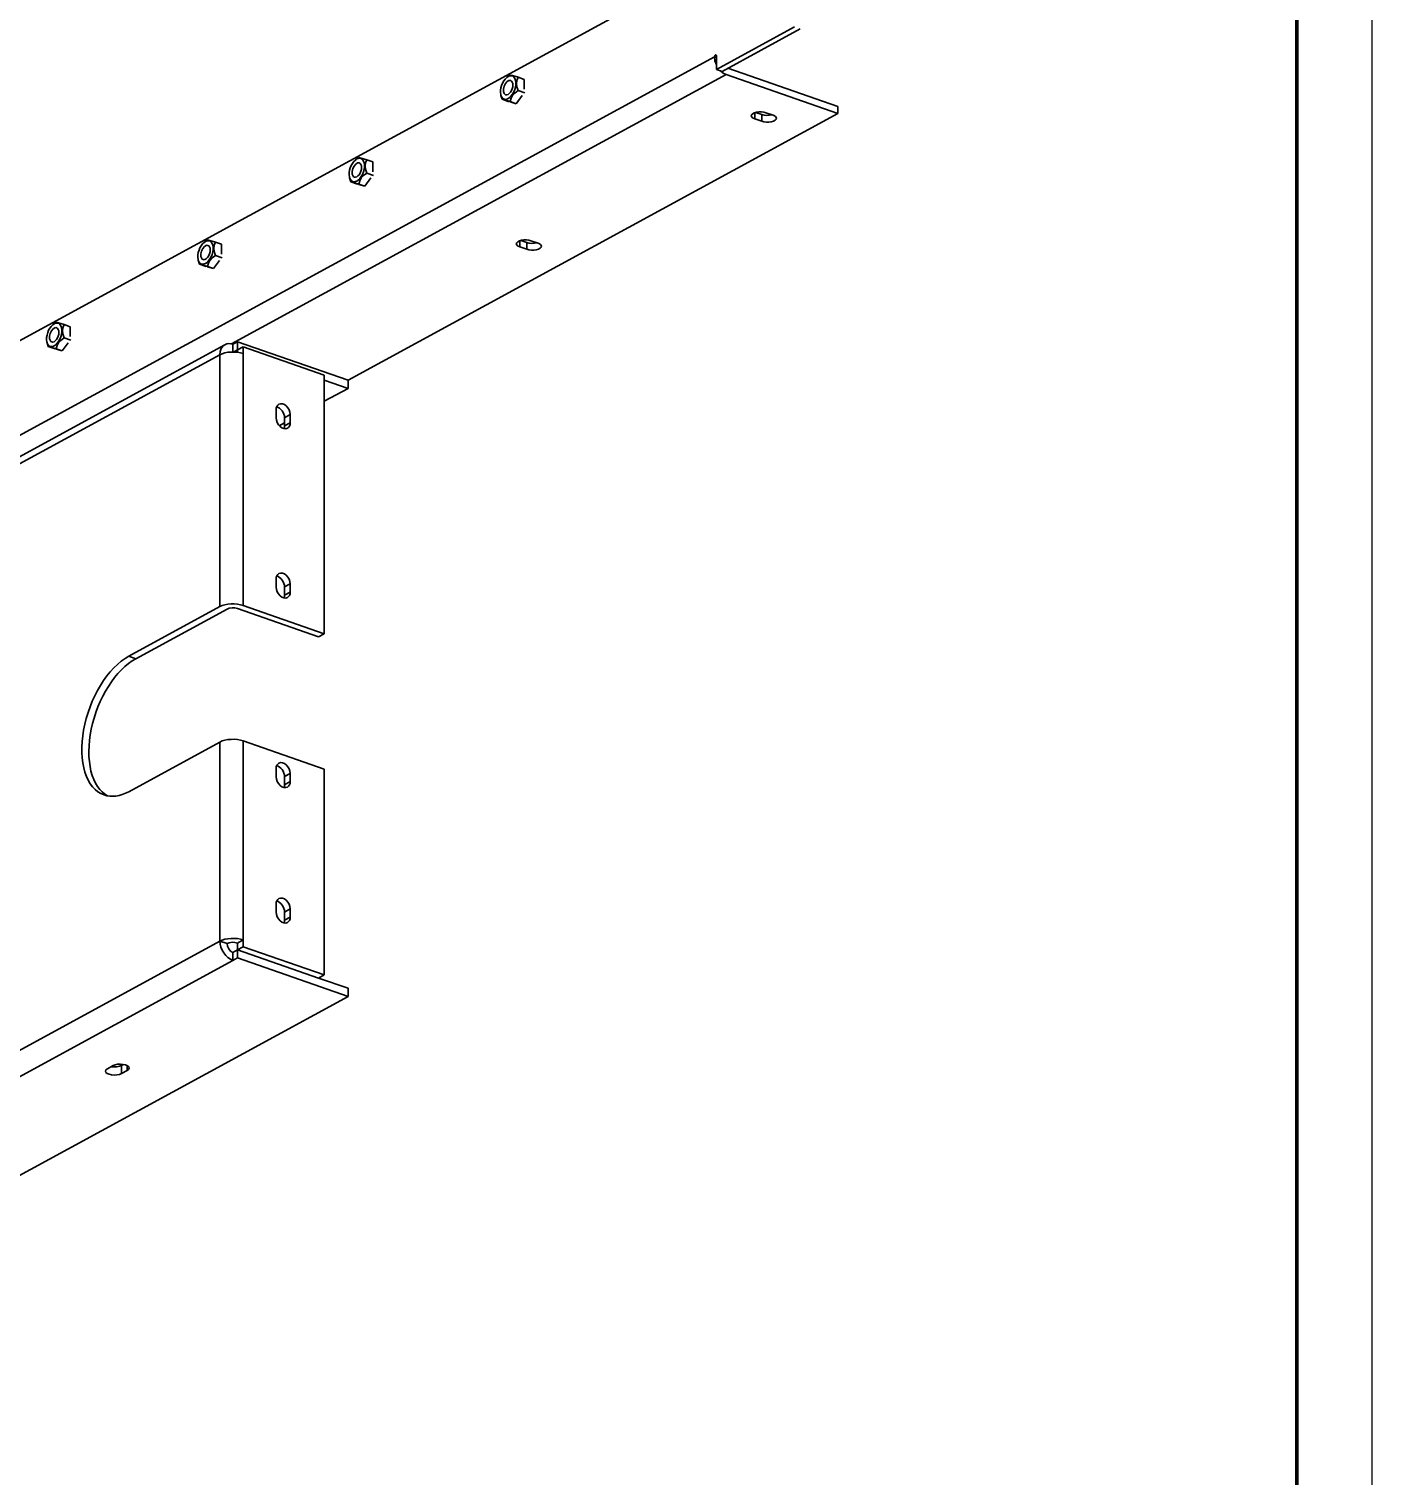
# Model space of a CAD drawing. Header units: millimetres. Extents: x 0 to 594, y 0 to 420.
# Drawn here: x 504.7 to 594, y 189.2 to 285.3 of the extents above; entities that cross this region are included whole.
import ezdxf

# ---------------------------------------------------------------- set-up
doc = ezdxf.new("R2010")
doc.units = ezdxf.units.MM

msp = doc.modelspace()

# ---------------------------------------------------------------- linework, layer by layer
at = {"color": 1, "lineweight": 35}
for p, q in [((497.819, 261.193), (546.233, 287.564)), ((550.419, 282.643), (555.604, 285.468)), ((550.809, 282.507), (555.994, 285.331)), ((550.294, 283.475), (471.284, 240.439)), ((550.326, 283.571), (550.294, 283.475)), ((550.326, 283.21), (550.294, 283.475)), ((550.419, 283.432), (550.294, 283.475)), ((550.358, 283.6), (550.326, 283.571)), ((550.419, 282.943), (550.326, 283.21)), ((550.389, 283.604), (550.358, 283.6)), ((550.411, 283.583), (550.389, 283.604)), ((550.419, 283.543), (550.411, 283.583)), ((550.419, 282.643), (550.419, 283.543)), ((518.199, 264.396), (551.075, 282.303)), ((536.211, 281.736), (536.29, 281.877)), ((536.29, 281.877), (536.381, 281.999)), ((536.381, 281.999), (536.481, 282.096)), ((536.396, 281.699), (536.507, 281.832)), ((536.481, 282.096), (536.586, 282.167)), ((536.481, 282.096), (536.539, 282.144)), ((536.539, 282.144), (536.505, 282.116)), ((536.507, 281.832), (536.628, 281.904)), ((536.711, 282.27), (536.539, 282.144)), ((536.586, 282.167), (536.691, 282.206)), ((536.628, 281.904), (536.687, 281.914)), ((536.687, 281.914), (536.742, 281.905)), ((536.691, 282.206), (536.79, 282.211)), ((536.873, 282.229), (536.711, 282.27)), ((536.742, 281.905), (536.804, 281.866)), ((536.79, 282.211), (536.881, 282.183)), ((536.804, 281.866), (536.851, 281.8)), ((537.242, 282.117), (536.873, 282.229)), ((536.881, 282.183), (536.958, 282.122)), ((536.958, 282.122), (537.02, 282.032)), ((537.02, 282.032), (537.061, 281.915)), ((537.061, 281.915), (537.082, 281.778)), ((537.139, 281.711), (537.163, 281.911)), ((537.163, 281.911), (537.242, 282.117)), ((537.242, 282.117), (537.644, 281.977)), ((537.644, 281.977), (537.644, 281.319)), ((550.809, 282.507), (550.419, 282.643)), ((550.88, 282.399), (550.698, 282.546)), ((551.075, 282.303), (550.88, 282.399)), ((558.493, 279.717), (551.075, 282.303)), ((558.493, 280.167), (551.188, 282.714)), ((536.072, 281.111), (536.076, 281.264)), ((536.089, 280.973), (536.072, 281.111)), ((536.076, 281.264), (536.102, 281.423)), ((536.117, 280.876), (536.089, 280.973)), ((536.089, 280.973), (536.102, 280.914)), ((536.095, 280.948), (536.102, 280.914)), ((536.102, 281.423), (536.147, 281.583)), ((536.102, 280.914), (536.18, 280.655)), ((536.158, 280.795), (536.117, 280.876)), ((536.147, 281.583), (536.211, 281.736)), ((536.27, 281.337), (536.312, 281.525)), ((536.274, 281.164), (536.27, 281.337)), ((536.324, 281.032), (536.274, 281.164)), ((536.312, 281.525), (536.396, 281.699)), ((536.365, 280.987), (536.324, 281.032)), ((536.413, 280.96), (536.365, 280.987)), ((536.489, 280.953), (536.413, 280.96)), ((536.571, 280.979), (536.489, 280.953)), ((536.653, 281.036), (536.571, 280.979)), ((536.73, 281.122), (536.653, 281.036)), ((536.783, 280.876), (536.683, 280.775)), ((536.796, 281.229), (536.73, 281.122)), ((536.772, 280.723), (536.873, 280.904)), ((536.875, 281.002), (536.783, 280.876)), ((536.847, 281.351), (536.796, 281.229)), ((536.879, 281.478), (536.847, 281.351)), ((536.851, 281.8), (536.88, 281.71)), ((536.873, 280.904), (537.023, 281.068)), ((536.953, 281.146), (536.875, 281.002)), ((536.89, 281.603), (536.879, 281.478)), ((536.88, 281.71), (536.89, 281.603)), ((537.016, 281.302), (536.953, 281.146)), ((537.059, 281.464), (537.016, 281.302)), ((537.023, 281.068), (537.242, 281.234)), ((537.082, 281.625), (537.059, 281.464)), ((537.082, 281.778), (537.082, 281.625)), ((537.508, 280.907), (537.113, 280.363)), ((537.163, 281.494), (537.139, 281.711)), ((537.242, 281.234), (537.163, 281.494)), ((537.242, 281.234), (537.694, 281.076)), ((536.209, 280.73), (536.158, 280.795)), ((536.18, 280.655), (536.342, 280.615)), ((536.18, 280.655), (536.633, 280.497)), ((536.271, 280.684), (536.209, 280.73)), ((536.34, 280.658), (536.271, 280.684)), ((536.416, 280.652), (536.34, 280.658)), ((536.342, 280.615), (536.711, 280.503)), ((536.496, 280.667), (536.416, 280.652)), ((536.578, 280.702), (536.496, 280.667)), ((536.683, 280.775), (536.578, 280.702)), ((536.711, 280.503), (536.772, 280.723)), ((536.711, 280.503), (537.113, 280.363)), ((537.113, 280.363), (536.717, 280.476)), ((558.493, 280.167), (558.493, 279.717)), ((525.935, 261.983), (558.493, 279.717)), ((552.763, 279.633), (552.739, 279.56)), ((552.739, 279.56), (552.754, 279.502)), ((552.754, 279.502), (552.798, 279.447)), ((552.831, 279.7), (552.763, 279.633)), ((552.798, 279.447), (552.87, 279.398)), ((552.94, 279.756), (552.831, 279.7)), ((552.87, 279.398), (552.964, 279.356)), ((553.079, 279.796), (552.94, 279.756)), ((552.964, 279.356), (552.964, 279.765)), ((552.964, 279.356), (553.433, 279.193)), ((553.433, 279.643), (553.028, 279.784)), ((553.239, 279.818), (553.079, 279.796)), ((553.407, 279.82), (553.239, 279.818)), ((553.57, 279.802), (553.407, 279.82)), ((553.591, 279.603), (553.433, 279.643)), ((553.433, 279.193), (553.433, 279.643)), ((553.433, 279.193), (553.577, 279.156)), ((553.714, 279.765), (553.57, 279.802)), ((553.577, 279.156), (553.74, 279.137)), ((553.769, 279.586), (553.591, 279.603)), ((554.183, 279.601), (553.714, 279.765)), ((553.74, 279.137), (553.908, 279.139)), ((553.95, 279.593), (553.769, 279.586)), ((553.908, 279.139), (554.068, 279.161)), ((554.119, 279.624), (553.95, 279.593)), ((554.068, 279.161), (554.207, 279.202)), ((554.277, 279.56), (554.183, 279.601)), ((554.207, 279.202), (554.316, 279.258)), ((554.349, 279.51), (554.277, 279.56)), ((554.316, 279.258), (554.384, 279.325)), ((554.393, 279.455), (554.349, 279.51)), ((554.384, 279.325), (554.408, 279.397)), ((554.408, 279.397), (554.393, 279.455)), ((526.044, 275.945), (526.089, 276.104)), ((526.089, 276.104), (526.153, 276.258)), ((526.153, 276.258), (526.232, 276.398)), ((526.212, 275.859), (526.255, 276.047)), ((526.232, 276.398), (526.324, 276.52)), ((526.255, 276.047), (526.338, 276.22)), ((526.324, 276.52), (526.423, 276.618)), ((526.338, 276.22), (526.449, 276.353)), ((526.423, 276.618), (526.528, 276.689)), ((526.423, 276.618), (526.481, 276.666)), ((526.481, 276.666), (526.447, 276.637)), ((526.449, 276.353), (526.571, 276.426)), ((526.653, 276.791), (526.481, 276.666)), ((526.528, 276.689), (526.633, 276.728)), ((526.571, 276.426), (526.63, 276.435)), ((526.63, 276.435), (526.685, 276.426)), ((526.633, 276.728), (526.733, 276.733)), ((526.816, 276.751), (526.653, 276.791)), ((526.685, 276.426), (526.746, 276.388)), ((526.733, 276.733), (526.823, 276.705)), ((526.746, 276.388), (526.793, 276.322)), ((526.793, 276.322), (526.823, 276.232)), ((527.184, 276.639), (526.816, 276.751)), ((526.833, 276.124), (526.822, 276)), ((526.823, 276.705), (526.901, 276.644)), ((526.823, 276.232), (526.833, 276.124)), ((526.901, 276.644), (526.962, 276.553)), ((526.962, 276.553), (527.004, 276.437)), ((527.024, 276.147), (527.001, 275.986)), ((527.004, 276.437), (527.025, 276.299)), ((527.025, 276.299), (527.024, 276.147)), ((527.081, 276.233), (527.106, 276.433)), ((527.106, 276.016), (527.081, 276.233)), ((527.106, 276.433), (527.184, 276.639)), ((527.184, 276.639), (527.586, 276.499)), ((527.586, 276.499), (527.586, 275.84)), ((526.014, 275.633), (526.019, 275.785)), ((526.031, 275.494), (526.014, 275.633)), ((526.019, 275.785), (526.044, 275.945)), ((526.06, 275.398), (526.031, 275.494)), ((526.031, 275.494), (526.044, 275.436)), ((526.037, 275.469), (526.044, 275.436)), ((526.044, 275.436), (526.122, 275.177)), ((526.1, 275.317), (526.06, 275.398)), ((526.152, 275.252), (526.1, 275.317)), ((526.122, 275.177), (526.285, 275.136)), ((526.122, 275.177), (526.575, 275.019)), ((526.213, 275.206), (526.152, 275.252)), ((526.216, 275.686), (526.212, 275.859)), ((526.282, 275.18), (526.213, 275.206)), ((526.267, 275.553), (526.216, 275.686)), ((526.307, 275.509), (526.267, 275.553)), ((526.358, 275.174), (526.282, 275.18)), ((526.285, 275.136), (526.653, 275.024)), ((526.356, 275.482), (526.307, 275.509)), ((526.431, 275.474), (526.356, 275.482)), ((526.438, 275.189), (526.358, 275.174)), ((526.513, 275.5), (526.431, 275.474)), ((526.52, 275.224), (526.438, 275.189)), ((526.595, 275.558), (526.513, 275.5)), ((526.625, 275.297), (526.52, 275.224)), ((526.672, 275.644), (526.595, 275.558)), ((526.725, 275.398), (526.625, 275.297)), ((526.653, 275.024), (526.715, 275.245)), ((526.739, 275.751), (526.672, 275.644)), ((526.715, 275.245), (526.816, 275.426)), ((526.817, 275.523), (526.725, 275.398)), ((526.79, 275.873), (526.739, 275.751)), ((526.822, 276), (526.79, 275.873)), ((526.816, 275.426), (526.966, 275.59)), ((526.896, 275.668), (526.817, 275.523)), ((526.958, 275.824), (526.896, 275.668)), ((527.001, 275.986), (526.958, 275.824)), ((526.966, 275.59), (527.184, 275.755)), ((527.451, 275.429), (527.055, 274.884)), ((527.184, 275.755), (527.106, 276.016)), ((527.184, 275.755), (527.637, 275.598)), ((526.653, 275.024), (527.055, 274.884)), ((527.055, 274.884), (526.659, 274.998)), ((516.595, 271.313), (516.423, 271.187)), ((516.471, 271.21), (516.575, 271.249)), ((516.575, 271.249), (516.675, 271.255)), ((516.758, 271.273), (516.595, 271.313)), ((516.675, 271.255), (516.766, 271.226)), ((517.126, 271.16), (516.758, 271.273)), ((537.322, 271.249), (537.214, 271.193)), ((537.462, 271.289), (537.322, 271.249)), ((537.347, 270.85), (537.347, 271.258)), ((537.816, 271.136), (537.411, 271.277)), ((537.622, 271.312), (537.462, 271.289)), ((537.79, 271.314), (537.622, 271.312)), ((537.952, 271.295), (537.79, 271.314)), ((538.097, 271.258), (537.952, 271.295)), ((538.565, 271.095), (538.097, 271.258)), ((515.957, 270.155), (515.961, 270.307)), ((515.961, 270.307), (515.986, 270.466)), ((515.986, 270.466), (516.032, 270.626)), ((516.032, 270.626), (516.096, 270.779)), ((516.096, 270.779), (516.175, 270.92)), ((516.154, 270.381), (516.197, 270.568)), ((516.159, 270.207), (516.154, 270.381)), ((516.175, 270.92), (516.266, 271.042)), ((516.197, 270.568), (516.28, 270.742)), ((516.266, 271.042), (516.366, 271.14)), ((516.28, 270.742), (516.391, 270.875)), ((516.366, 271.14), (516.471, 271.21)), ((516.366, 271.14), (516.423, 271.187)), ((516.423, 271.187), (516.39, 271.159)), ((516.391, 270.875), (516.513, 270.947)), ((516.513, 270.947), (516.572, 270.957)), ((516.572, 270.957), (516.627, 270.948)), ((516.681, 270.273), (516.615, 270.165)), ((516.627, 270.948), (516.689, 270.91)), ((516.732, 270.394), (516.681, 270.273)), ((516.689, 270.91), (516.736, 270.843)), ((516.764, 270.522), (516.732, 270.394)), ((516.736, 270.843), (516.765, 270.754)), ((516.775, 270.646), (516.764, 270.522)), ((516.765, 270.754), (516.775, 270.646)), ((516.766, 271.226), (516.843, 271.166)), ((516.9, 270.346), (516.838, 270.189)), ((516.843, 271.166), (516.904, 271.075)), ((516.944, 270.508), (516.9, 270.346)), ((516.904, 271.075), (516.946, 270.958)), ((516.908, 270.112), (517.126, 270.277)), ((516.966, 270.669), (516.944, 270.508)), ((516.946, 270.958), (516.967, 270.821)), ((516.967, 270.821), (516.966, 270.669)), ((517.024, 270.755), (517.048, 270.955)), ((517.048, 270.537), (517.024, 270.755)), ((517.048, 270.955), (517.126, 271.16)), ((517.126, 270.277), (517.048, 270.537)), ((517.126, 271.16), (517.529, 271.02)), ((517.126, 270.277), (517.579, 270.119)), ((517.529, 271.02), (517.529, 270.362)), ((537.145, 271.126), (537.122, 271.054)), ((537.122, 271.054), (537.137, 270.996)), ((537.137, 270.996), (537.181, 270.94)), ((537.214, 271.193), (537.145, 271.126)), ((537.181, 270.94), (537.252, 270.891)), ((537.252, 270.891), (537.347, 270.85)), ((537.347, 270.85), (537.816, 270.686)), ((537.973, 271.097), (537.816, 271.136)), ((537.816, 270.686), (537.816, 271.136)), ((537.816, 270.686), (537.96, 270.649)), ((537.96, 270.649), (538.122, 270.631)), ((538.151, 271.08), (537.973, 271.097)), ((538.122, 270.631), (538.29, 270.633)), ((538.333, 271.086), (538.151, 271.08)), ((538.29, 270.633), (538.45, 270.655)), ((538.501, 271.117), (538.333, 271.086)), ((538.45, 270.655), (538.59, 270.695)), ((538.66, 271.053), (538.565, 271.095)), ((538.59, 270.695), (538.698, 270.751)), ((538.731, 271.004), (538.66, 271.053)), ((538.698, 270.751), (538.767, 270.818)), ((538.775, 270.949), (538.731, 271.004)), ((538.767, 270.818), (538.79, 270.89)), ((538.79, 270.89), (538.775, 270.949)), ((515.974, 270.016), (515.957, 270.155)), ((516.002, 269.92), (515.974, 270.016)), ((515.974, 270.016), (515.986, 269.957)), ((515.98, 269.991), (515.986, 269.957)), ((515.986, 269.957), (516.064, 269.699)), ((516.043, 269.838), (516.002, 269.92)), ((516.094, 269.774), (516.043, 269.838)), ((516.064, 269.699), (516.227, 269.658)), ((516.064, 269.699), (516.517, 269.541)), ((516.155, 269.728), (516.094, 269.774)), ((516.225, 269.701), (516.155, 269.728)), ((516.209, 270.075), (516.159, 270.207)), ((516.249, 270.031), (516.209, 270.075)), ((516.3, 269.695), (516.225, 269.701)), ((516.227, 269.658), (516.595, 269.546)), ((516.298, 270.004), (516.249, 270.031)), ((516.374, 269.996), (516.298, 270.004)), ((516.38, 269.71), (516.3, 269.695)), ((516.455, 270.022), (516.374, 269.996)), ((516.463, 269.745), (516.38, 269.71)), ((516.538, 270.08), (516.455, 270.022)), ((516.568, 269.818), (516.463, 269.745)), ((516.615, 270.165), (516.538, 270.08)), ((516.668, 269.92), (516.568, 269.818)), ((516.595, 269.546), (516.657, 269.766)), ((516.595, 269.546), (516.998, 269.406)), ((516.998, 269.406), (516.602, 269.52)), ((516.657, 269.766), (516.758, 269.947)), ((516.759, 270.045), (516.668, 269.92)), ((516.758, 269.947), (516.908, 270.112)), ((516.838, 270.189), (516.759, 270.045)), ((517.393, 269.951), (516.998, 269.406)), ((506.117, 265.442), (506.208, 265.564)), ((506.208, 265.564), (506.308, 265.662)), ((506.308, 265.662), (506.413, 265.732)), ((506.308, 265.662), (506.366, 265.709)), ((506.366, 265.709), (506.332, 265.681)), ((506.334, 265.397), (506.456, 265.469)), ((506.538, 265.835), (506.366, 265.709)), ((506.413, 265.732), (506.518, 265.771)), ((506.456, 265.469), (506.515, 265.479)), ((506.515, 265.479), (506.57, 265.47)), ((506.518, 265.771), (506.618, 265.776)), ((506.701, 265.794), (506.538, 265.835)), ((506.57, 265.47), (506.631, 265.431)), ((506.618, 265.776), (506.708, 265.748)), ((507.069, 265.682), (506.701, 265.794)), ((506.708, 265.748), (506.786, 265.687)), ((506.786, 265.687), (506.847, 265.597)), ((506.847, 265.597), (506.889, 265.48)), ((506.889, 265.48), (506.91, 265.343)), ((506.966, 265.276), (506.99, 265.477)), ((506.99, 265.477), (507.069, 265.682)), ((507.069, 265.682), (507.471, 265.542)), ((507.471, 265.542), (507.471, 264.884)), ((505.899, 264.676), (505.903, 264.829)), ((505.916, 264.538), (505.899, 264.676)), ((505.903, 264.829), (505.929, 264.988)), ((505.945, 264.441), (505.916, 264.538)), ((505.916, 264.538), (505.929, 264.479)), ((505.922, 264.513), (505.929, 264.479)), ((505.929, 264.988), (505.974, 265.148)), ((505.974, 265.148), (506.038, 265.301)), ((506.038, 265.301), (506.117, 265.442)), ((506.097, 264.902), (506.14, 265.09)), ((506.101, 264.729), (506.097, 264.902)), ((506.151, 264.597), (506.101, 264.729)), ((506.14, 265.09), (506.223, 265.264)), ((506.192, 264.552), (506.151, 264.597)), ((506.24, 264.525), (506.192, 264.552)), ((506.223, 265.264), (506.334, 265.397)), ((506.316, 264.518), (506.24, 264.525)), ((506.398, 264.544), (506.316, 264.518)), ((506.48, 264.601), (506.398, 264.544)), ((506.557, 264.687), (506.48, 264.601)), ((506.623, 264.794), (506.557, 264.687)), ((506.702, 264.567), (506.61, 264.441)), ((506.674, 264.916), (506.623, 264.794)), ((506.631, 265.431), (506.678, 265.365)), ((506.706, 265.043), (506.674, 264.916)), ((506.678, 265.365), (506.707, 265.275)), ((506.701, 264.469), (506.85, 264.633)), ((506.78, 264.711), (506.702, 264.567)), ((506.717, 265.168), (506.706, 265.043)), ((506.707, 265.275), (506.717, 265.168)), ((506.843, 264.867), (506.78, 264.711)), ((506.886, 265.029), (506.843, 264.867)), ((506.85, 264.633), (507.069, 264.799)), ((506.909, 265.19), (506.886, 265.029)), ((506.91, 265.343), (506.909, 265.19)), ((506.99, 265.059), (506.966, 265.276)), ((507.069, 264.799), (506.99, 265.059)), ((507.069, 264.799), (507.522, 264.641)), ((518.595, 264.541), (518.282, 264.371)), ((518.595, 264.001), (518.595, 264.541)), ((518.595, 264.541), (525.935, 261.983)), ((471.404, 239.099), (517.756, 264.347)), ((471.675, 238.762), (517.423, 263.681)), ((505.929, 264.479), (506.007, 264.22)), ((505.985, 264.36), (505.945, 264.441)), ((506.036, 264.295), (505.985, 264.36)), ((506.007, 264.22), (506.17, 264.18)), ((506.007, 264.22), (506.46, 264.062)), ((506.098, 264.249), (506.036, 264.295)), ((506.167, 264.223), (506.098, 264.249)), ((506.243, 264.217), (506.167, 264.223)), ((506.17, 264.18), (506.538, 264.068)), ((506.323, 264.232), (506.243, 264.217)), ((506.405, 264.267), (506.323, 264.232)), ((506.51, 264.34), (506.405, 264.267)), ((506.61, 264.441), (506.51, 264.34)), ((506.538, 264.068), (506.599, 264.288)), ((506.538, 264.068), (506.94, 263.928)), ((506.94, 263.928), (506.544, 264.041)), ((506.599, 264.288), (506.701, 264.469)), ((507.336, 264.472), (506.94, 263.928)), ((517.445, 263.897), (517.423, 263.681)), ((517.574, 263.748), (517.423, 263.681)), ((517.423, 263.681), (517.423, 246.94)), ((517.511, 264.086), (517.445, 263.897)), ((517.616, 264.239), (517.511, 264.086)), ((517.752, 263.801), (517.574, 263.748)), ((517.756, 264.347), (517.616, 264.239)), ((517.95, 263.838), (517.752, 263.801)), ((517.875, 264.395), (517.756, 264.347)), ((518.004, 264.415), (517.875, 264.395)), ((518.161, 263.858), (517.95, 263.838)), ((518.141, 264.407), (518.004, 264.415)), ((518.282, 264.371), (518.141, 264.407)), ((518.376, 263.859), (518.161, 263.858)), ((518.282, 264.371), (518.282, 263.861)), ((518.335, 263.86), (518.595, 264.001)), ((518.588, 263.842), (518.376, 263.859)), ((518.789, 263.807), (518.588, 263.842)), ((518.595, 264.001), (518.969, 264.206)), ((518.595, 263.841), (518.595, 264.001)), ((518.969, 263.756), (518.789, 263.807)), ((518.969, 264.206), (518.969, 263.756)), ((524.357, 262.327), (518.969, 264.206)), ((518.969, 247.014), (518.969, 263.756)), ((524.357, 245.136), (524.357, 262.327)), ((524.357, 261.993), (525.935, 261.443)), ((525.935, 261.443), (525.935, 261.983)), ((525.935, 261.443), (524.357, 260.583)), ((521.168, 260.141), (521.156, 260.023)), ((521.156, 260.023), (521.156, 259.483)), ((521.204, 260.244), (521.168, 260.141)), ((521.189, 260.212), (521.289, 260.18)), ((521.261, 260.328), (521.204, 260.244)), ((521.337, 260.387), (521.261, 260.328)), ((521.289, 260.18), (521.386, 260.125)), ((521.45, 260.422), (521.337, 260.387)), ((521.386, 260.125), (521.478, 260.048)), ((521.577, 260.414), (521.45, 260.422)), ((521.478, 260.048), (521.559, 259.953)), ((521.559, 259.953), (521.626, 259.846)), ((521.707, 260.363), (521.577, 260.414)), ((521.626, 259.846), (521.676, 259.729)), ((521.676, 259.729), (521.707, 259.61)), ((521.831, 260.273), (521.707, 260.363)), ((522.093, 259.697), (521.718, 259.492)), ((521.938, 260.151), (521.831, 260.273)), ((522.022, 260.007), (521.938, 260.151)), ((522.075, 259.851), (522.022, 260.007)), ((522.093, 259.697), (522.075, 259.851)), ((522.093, 259.156), (522.093, 259.697)), ((521.156, 259.483), (521.174, 259.328)), ((521.174, 259.328), (521.227, 259.173)), ((521.227, 259.173), (521.31, 259.028)), ((521.31, 259.028), (521.418, 258.907)), ((521.718, 259.146), (521.369, 258.956)), ((521.418, 258.907), (521.542, 258.817)), ((521.542, 258.817), (521.672, 258.766)), ((521.672, 258.766), (521.798, 258.758)), ((521.71, 258.853), (521.684, 258.763)), ((521.707, 259.61), (521.718, 259.492)), ((521.718, 258.952), (521.71, 258.853)), ((521.718, 259.492), (521.718, 258.952)), ((522.093, 259.156), (521.718, 258.952)), ((521.798, 258.758), (521.911, 258.793)), ((521.911, 258.793), (521.988, 258.852)), ((521.988, 258.852), (522.045, 258.935)), ((522.045, 258.935), (522.081, 259.039)), ((522.081, 259.039), (522.093, 259.156)), ((521.337, 249.136), (521.261, 249.077)), ((521.45, 249.171), (521.337, 249.136)), ((521.577, 249.163), (521.45, 249.171)), ((521.707, 249.112), (521.577, 249.163)), ((521.831, 249.022), (521.707, 249.112)), ((521.168, 248.89), (521.156, 248.772)), ((521.156, 248.772), (521.156, 248.232)), ((521.156, 248.232), (521.174, 248.077)), ((521.204, 248.993), (521.168, 248.89)), ((521.189, 248.961), (521.289, 248.929)), ((521.261, 249.077), (521.204, 248.993)), ((521.289, 248.929), (521.386, 248.874)), ((521.386, 248.874), (521.478, 248.797)), ((521.478, 248.797), (521.559, 248.703)), ((521.559, 248.703), (521.626, 248.595)), ((521.626, 248.595), (521.676, 248.479)), ((521.676, 248.479), (521.707, 248.359)), ((521.707, 248.359), (521.718, 248.242)), ((522.093, 248.446), (521.718, 248.242)), ((521.718, 248.242), (521.718, 247.702)), ((521.938, 248.9), (521.831, 249.022)), ((522.022, 248.756), (521.938, 248.9)), ((522.075, 248.601), (522.022, 248.756)), ((522.093, 248.446), (522.075, 248.601)), ((522.093, 247.906), (522.093, 248.446)), ((521.174, 248.077), (521.227, 247.922)), ((521.227, 247.922), (521.31, 247.778)), ((521.31, 247.778), (521.418, 247.656)), ((521.418, 247.656), (521.542, 247.566)), ((521.542, 247.566), (521.672, 247.515)), ((521.672, 247.515), (521.798, 247.507)), ((521.71, 247.602), (521.684, 247.512)), ((521.718, 247.702), (521.71, 247.602)), ((522.093, 247.906), (521.718, 247.702)), ((521.798, 247.507), (521.911, 247.542)), ((521.911, 247.542), (521.988, 247.601)), ((521.988, 247.601), (522.045, 247.685)), ((522.045, 247.685), (522.081, 247.788)), ((522.081, 247.788), (522.093, 247.906)), ((511.364, 243.639), (517.423, 246.94)), ((517.892, 246.776), (511.832, 243.476)), ((517.423, 246.94), (517.574, 247.007)), ((517.574, 247.007), (517.752, 247.06)), ((517.752, 247.06), (517.95, 247.097)), ((517.892, 246.776), (518.041, 246.831)), ((517.95, 247.097), (518.161, 247.116)), ((518.041, 246.831), (518.227, 246.857)), ((518.161, 247.116), (518.376, 247.118)), ((518.227, 246.857), (518.421, 246.849)), ((518.376, 247.118), (518.588, 247.1)), ((518.421, 246.849), (518.595, 246.81)), ((518.588, 247.1), (518.789, 247.066)), ((518.595, 246.81), (523.983, 244.932)), ((518.789, 247.066), (518.969, 247.014)), ((518.969, 247.014), (524.357, 245.136)), ((523.983, 244.932), (524.357, 245.136)), ((510.861, 243.306), (511.112, 243.487)), ((511.112, 243.487), (511.364, 243.639)), ((511.832, 243.476), (511.364, 243.639)), ((511.832, 243.476), (511.589, 243.329)), ((509.908, 242.327), (510.135, 242.607)), ((510.135, 242.607), (510.371, 242.865)), ((510.371, 242.865), (510.614, 243.099)), ((510.644, 242.49), (510.422, 242.223)), ((510.614, 243.099), (510.861, 243.306)), ((510.873, 242.735), (510.644, 242.49)), ((511.107, 242.958), (510.873, 242.735)), ((511.347, 243.156), (511.107, 242.958)), ((511.589, 243.329), (511.347, 243.156)), ((509.287, 241.368), (509.482, 241.705)), ((509.482, 241.705), (509.689, 242.025)), ((509.689, 242.025), (509.908, 242.327)), ((510.006, 241.631), (509.814, 241.31)), ((510.209, 241.936), (510.006, 241.631)), ((510.422, 242.223), (510.209, 241.936)), ((508.787, 240.279), (508.938, 240.653)), ((508.938, 240.653), (509.105, 241.017)), ((509.105, 241.017), (509.287, 241.368)), ((509.468, 240.628), (509.316, 240.27)), ((509.634, 240.975), (509.468, 240.628)), ((509.814, 241.31), (509.634, 240.975)), ((508.439, 239.124), (508.537, 239.512)), ((508.537, 239.512), (508.653, 239.898)), ((508.653, 239.898), (508.787, 240.279)), ((509.059, 239.534), (508.955, 239.16)), ((509.179, 239.905), (509.059, 239.534)), ((509.316, 240.27), (509.179, 239.905)), ((508.3, 238.349), (508.36, 238.735)), ((508.36, 238.735), (508.439, 239.124)), ((508.869, 238.784), (508.801, 238.41)), ((508.955, 239.16), (508.869, 238.784)), ((508.242, 237.596), (508.261, 237.969)), ((508.244, 237.233), (508.242, 237.596)), ((508.261, 237.969), (508.3, 238.349)), ((508.721, 237.674), (508.709, 237.316)), ((508.751, 238.039), (508.721, 237.674)), ((508.801, 238.41), (508.751, 238.039)), ((517.423, 237.939), (511.364, 234.638)), ((517.574, 238.006), (517.423, 237.939)), ((517.423, 237.939), (517.423, 224.708)), ((517.752, 238.059), (517.574, 238.006)), ((517.95, 238.096), (517.752, 238.059)), ((518.161, 238.116), (517.95, 238.096)), ((518.376, 238.117), (518.161, 238.116)), ((518.588, 238.1), (518.376, 238.117)), ((518.789, 238.065), (518.588, 238.1)), ((518.969, 238.014), (518.789, 238.065)), ((524.357, 236.135), (518.969, 238.014)), ((518.969, 224.783), (518.969, 238.014)), ((508.265, 236.882), (508.244, 237.233)), ((508.307, 236.547), (508.265, 236.882)), ((508.709, 237.316), (508.716, 236.969)), ((508.716, 236.969), (508.742, 236.634)), ((508.742, 236.634), (508.787, 236.314)), ((508.369, 236.228), (508.307, 236.547)), ((508.451, 235.928), (508.369, 236.228)), ((508.551, 235.649), (508.451, 235.928)), ((508.67, 235.393), (508.551, 235.649)), ((508.787, 236.314), (508.851, 236.009)), ((508.851, 236.009), (508.933, 235.723)), ((508.933, 235.723), (509.032, 235.456)), ((521.168, 236.289), (521.156, 236.171)), ((521.156, 236.171), (521.156, 235.631)), ((521.204, 236.392), (521.168, 236.289)), ((521.189, 236.36), (521.289, 236.328)), ((521.261, 236.476), (521.204, 236.392)), ((521.337, 236.535), (521.261, 236.476)), ((521.289, 236.328), (521.386, 236.273)), ((521.45, 236.57), (521.337, 236.535)), ((521.386, 236.273), (521.478, 236.196)), ((521.577, 236.562), (521.45, 236.57)), ((521.478, 236.196), (521.559, 236.102)), ((521.559, 236.102), (521.626, 235.994)), ((521.707, 236.511), (521.577, 236.562)), ((521.626, 235.994), (521.676, 235.878)), ((521.676, 235.878), (521.707, 235.758)), ((521.831, 236.421), (521.707, 236.511)), ((521.707, 235.758), (521.718, 235.641)), ((522.093, 235.845), (521.718, 235.641)), ((521.938, 236.299), (521.831, 236.421)), ((522.022, 236.155), (521.938, 236.299)), ((522.075, 236), (522.022, 236.155)), ((522.093, 235.845), (522.075, 236)), ((522.093, 235.305), (522.093, 235.845)), ((524.357, 222.454), (524.357, 236.135)), ((508.807, 235.162), (508.67, 235.393)), ((508.96, 234.956), (508.807, 235.162)), ((509.129, 234.778), (508.96, 234.956)), ((509.032, 235.456), (509.149, 235.211)), ((509.312, 234.628), (509.129, 234.778)), ((509.149, 235.211), (509.281, 234.989)), ((509.281, 234.989), (509.43, 234.791)), ((509.43, 234.791), (509.593, 234.618)), ((521.156, 235.631), (521.174, 235.477)), ((521.174, 235.477), (521.227, 235.321)), ((521.227, 235.321), (521.31, 235.177)), ((521.31, 235.177), (521.418, 235.055)), ((521.418, 235.055), (521.542, 234.965)), ((521.542, 234.965), (521.672, 234.914)), ((521.672, 234.914), (521.798, 234.906)), ((521.71, 235.001), (521.684, 234.912)), ((521.718, 235.101), (521.71, 235.001)), ((521.718, 235.641), (521.718, 235.101)), ((522.093, 235.305), (521.718, 235.101)), ((521.798, 234.906), (521.911, 234.941)), ((521.911, 234.941), (521.988, 235)), ((521.988, 235), (522.045, 235.084)), ((522.045, 235.084), (522.081, 235.187)), ((522.081, 235.187), (522.093, 235.305)), ((509.509, 234.507), (509.312, 234.628)), ((509.718, 234.417), (509.509, 234.507)), ((509.593, 234.618), (509.769, 234.472)), ((509.906, 234.364), (509.718, 234.417)), ((509.769, 234.472), (509.959, 234.354)), ((510.101, 234.335), (509.906, 234.364)), ((510.302, 234.328), (510.101, 234.335)), ((510.508, 234.344), (510.302, 234.328)), ((510.718, 234.384), (510.508, 234.344)), ((510.932, 234.446), (510.718, 234.384)), ((511.147, 234.531), (510.932, 234.446)), ((511.364, 234.638), (511.147, 234.531)), ((521.168, 227.289), (521.156, 227.171)), ((521.156, 227.171), (521.156, 226.631)), ((521.204, 227.392), (521.168, 227.289)), ((521.189, 227.36), (521.289, 227.328)), ((521.261, 227.475), (521.204, 227.392)), ((521.337, 227.534), (521.261, 227.475)), ((521.289, 227.328), (521.386, 227.272)), ((521.45, 227.57), (521.337, 227.534)), ((521.386, 227.272), (521.478, 227.195)), ((521.577, 227.561), (521.45, 227.57)), ((521.478, 227.195), (521.559, 227.101)), ((521.559, 227.101), (521.626, 226.993)), ((521.707, 227.51), (521.577, 227.561)), ((521.626, 226.993), (521.676, 226.877)), ((521.831, 227.421), (521.707, 227.51)), ((521.938, 227.299), (521.831, 227.421)), ((522.022, 227.155), (521.938, 227.299)), ((522.075, 226.999), (522.022, 227.155)), ((522.093, 226.844), (522.075, 226.999)), ((521.156, 226.631), (521.174, 226.476)), ((521.174, 226.476), (521.227, 226.32)), ((521.227, 226.32), (521.31, 226.176)), ((521.31, 226.176), (521.418, 226.054)), ((521.418, 226.054), (521.542, 225.965)), ((521.676, 226.877), (521.707, 226.758)), ((521.707, 226.758), (521.718, 226.64)), ((521.718, 226.1), (521.71, 226.001)), ((522.093, 226.844), (521.718, 226.64)), ((521.718, 226.64), (521.718, 226.1)), ((522.093, 226.304), (521.718, 226.1)), ((521.988, 226), (522.045, 226.083)), ((522.045, 226.083), (522.081, 226.186)), ((522.081, 226.186), (522.093, 226.304)), ((522.093, 226.304), (522.093, 226.844)), ((521.542, 225.965), (521.672, 225.914)), ((521.672, 225.914), (521.798, 225.905)), ((521.71, 226.001), (521.684, 225.911)), ((521.798, 225.905), (521.911, 225.941)), ((521.911, 225.941), (521.988, 226)), ((517.423, 224.708), (471.071, 199.46)), ((517.423, 224.708), (517.574, 224.775)), ((517.892, 224.545), (517.423, 224.708)), ((517.423, 224.708), (517.44, 224.509)), ((517.44, 224.509), (517.489, 224.306)), ((517.489, 224.306), (517.568, 224.107)), ((517.568, 224.107), (517.675, 223.92)), ((517.574, 224.775), (517.752, 224.828)), ((517.752, 224.828), (517.95, 224.865)), ((518.041, 224.599), (517.892, 224.545)), ((517.921, 224.362), (517.892, 224.545)), ((518.006, 224.187), (517.921, 224.362)), ((517.95, 224.865), (518.161, 224.885)), ((518.133, 224.045), (518.006, 224.187)), ((518.227, 224.625), (518.041, 224.599)), ((518.161, 224.885), (518.376, 224.886)), ((518.421, 224.618), (518.227, 224.625)), ((518.595, 224.129), (518.282, 223.958)), ((518.376, 224.886), (518.588, 224.869)), ((518.595, 224.579), (518.421, 224.618)), ((518.588, 224.869), (518.789, 224.834)), ((518.595, 224.579), (518.969, 224.783)), ((518.595, 224.579), (518.595, 224.129)), ((518.595, 224.129), (518.969, 224.333)), ((518.595, 224.129), (523.983, 222.25)), ((518.595, 223.589), (518.595, 224.129)), ((518.595, 224.129), (523.983, 222.25)), ((518.789, 224.834), (518.969, 224.783)), ((518.969, 224.783), (518.969, 224.333)), ((518.969, 224.333), (524.357, 222.454)), ((471.93, 198.17), (518.282, 223.418)), ((517.675, 223.92), (517.805, 223.752)), ((517.805, 223.752), (517.953, 223.608)), ((517.953, 223.608), (518.115, 223.496)), ((518.115, 223.496), (518.282, 223.418)), ((518.282, 223.958), (518.133, 224.045)), ((518.282, 223.418), (518.282, 223.958)), ((518.282, 223.418), (518.595, 223.589)), ((525.935, 221.03), (518.595, 223.589)), ((523.983, 222.25), (524.357, 222.454)), ((523.983, 222.25), (525.935, 221.57)), ((525.935, 221.57), (525.935, 221.03)), ((479.002, 195.466), (525.935, 221.03)), ((510.317, 216.429), (509.943, 216.225)), ((510.453, 216.484), (510.317, 216.429)), ((510.62, 216.517), (510.453, 216.484)), ((510.803, 216.527), (510.62, 216.517)), ((510.88, 216.439), (510.738, 216.383)), ((510.984, 216.513), (510.803, 216.527)), ((511.009, 216.509), (510.88, 216.439)), ((510.88, 215.898), (510.88, 216.439)), ((511.147, 216.475), (510.984, 216.513)), ((511.275, 216.417), (511.147, 216.475)), ((511.254, 216.103), (511.254, 216.429)), ((511.358, 216.345), (511.275, 216.417)), ((509.845, 216.148), (509.811, 216.062)), ((509.811, 216.062), (509.839, 215.982)), ((509.839, 215.982), (509.922, 215.911)), ((509.943, 216.225), (509.845, 216.148)), ((509.922, 215.911), (510.05, 215.853)), ((510.05, 215.853), (510.212, 215.815)), ((510.374, 216.341), (510.188, 216.359)), ((510.212, 215.815), (510.394, 215.8)), ((510.564, 216.349), (510.374, 216.341)), ((510.394, 215.8), (510.576, 215.81)), ((510.738, 216.383), (510.564, 216.349)), ((510.576, 215.81), (510.744, 215.844)), ((510.744, 215.844), (510.88, 215.898)), ((510.88, 215.898), (511.254, 216.103)), ((511.254, 216.103), (511.352, 216.179)), ((511.352, 216.179), (511.386, 216.266)), ((511.386, 216.266), (511.358, 216.345))]:
    msp.add_line(p, q, dxfattribs=at)
at = {"color": 7, "lineweight": 25}
msp.add_lwpolyline([(0, 0), (594, 0), (594, 420), (0, 420)], close=True, dxfattribs=at)
at = {"color": 7, "lineweight": 70}
msp.add_lwpolyline([(20, 5), (589, 5), (589, 415), (20, 415)], close=True, dxfattribs=at)

doc.saveas('drawing.dxf')
